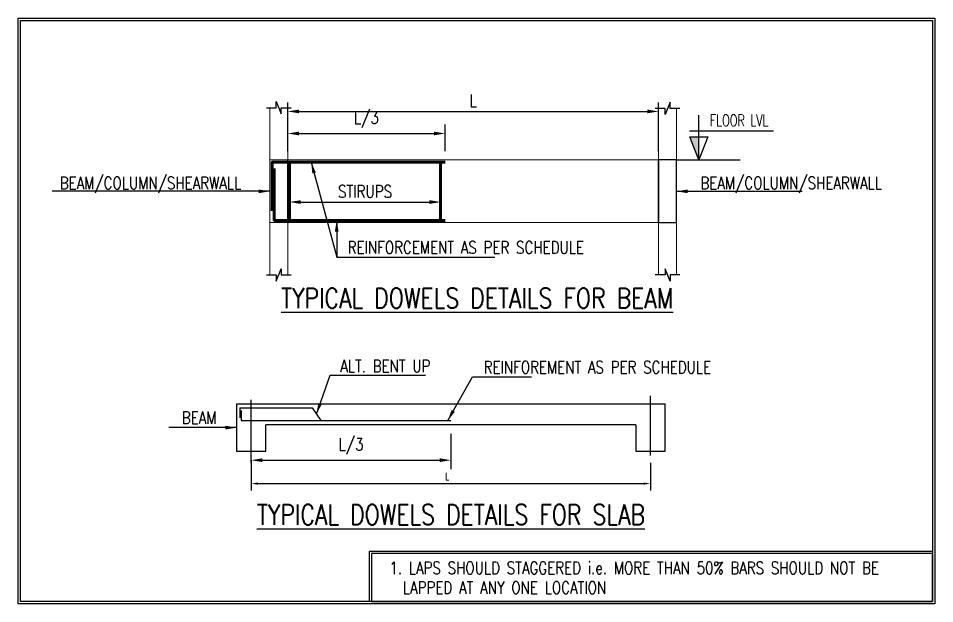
# Model space of a CAD drawing. Extents: x -69352 to 1013721, y -547461 to -186867.
# Drawn here: x 134484 to 154961, y -545252 to -532163 of the extents above; entities that cross this region are included whole.
import ezdxf
from ezdxf.enums import TextEntityAlignment as Align
from ezdxf.lldxf.tags import DXFTag

# ---------------------------------------------------------------- set-up
doc = ezdxf.new("R2010")
doc.units = 0
doc.header["$LTSCALE"] = 500
doc.header["$MEASUREMENT"] = 0
doc.header["$PDMODE"] = 35
doc.header["$PDSIZE"] = -15
doc.linetypes.add('CENTER2', pattern=[1.125, 0.75, -0.125, 0.125, -0.125])
doc.layers.get('DEFPOINTS').update_dxf_attribs({"color": 4})
for name, color, linetype in [('CENTERLINE', 8, 'CENTER2'), ('DIM', 5, 'Continuous'), ('dimention', 7, 'Continuous'), ('level', 3, 'Continuous'), ('S-BEAM OUTER', 4, 'Continuous'), ('S-BRECK LINE', 8, 'Continuous'), ('S-CONCRET LINE', 4, 'Continuous'), ('S-LEVEL SECTION', 3, 'Continuous'), ('S-REINFORCEMENT', 6, 'Continuous'), ('S-RETAINING WALL HATCH', 8, 'Continuous'), ('S-SCHEDULE', 2, 'Continuous'), ('S-TEXT-1 @ 1', 4, 'Continuous'), ('S-TITIL', 6, 'Continuous')]:
    doc.layers.add(name, color=color, linetype=linetype)
doc.styles.add('ROMANS', font='simplex.shx', dxfattribs={"width": 0.8, "height": 275})
tags = doc.linetypes.add('HIDDEN', pattern=[0.375, 0.25, -0.125]).pattern_tags.tags
tags[6:7] = [DXFTag(74, 4), DXFTag(75, 0), DXFTag(340, '0'), DXFTag(46, 1.0), DXFTag(50, 0.0), DXFTag(44, 0.0), DXFTag(45, 0.0)]
tags[4:5] = [DXFTag(74, 4), DXFTag(75, 0), DXFTag(340, '0'), DXFTag(46, 1.0), DXFTag(50, 0.0), DXFTag(44, 0.0), DXFTag(45, 0.0)]
doc.dimstyles.new('Copy(2) of Standard', dxfattribs={"dimtxt": 300, "dimasz": 250, "dimexe": 75, "dimexo": 50, "dimgap": 50, "dimtad": 1, "dimdec": 0, "dimrnd": 5, "dimzin": 0, "dimdsep": 46, "dimtxsty": 'ROMANS', "dimcen": 0, "dimclrd": 5, "dimclre": 5, "dimclrt": 4, "dimadec": 0, "dimazin": 0, "dimtfac": 1, "dimtdec": 0, "dimtofl": 0, "dimtmove": 0, "dimatfit": 3, "dimfxl": 0, "dimtolj": 1, "dimtzin": 0, "dimarcsym": 0})
doc.dimstyles.new('dim100', dxfattribs={"dimtxt": 250, "dimasz": 250, "dimexe": 200, "dimexo": 200, "dimgap": 100, "dimtad": 1, "dimdec": 0, "dimzin": 0, "dimdsep": 46, "dimtxsty": 'ROMANS', "dimcen": 0, "dimclrd": 5, "dimclre": 5, "dimclrt": 4, "dimadec": 0, "dimazin": 0, "dimtfac": 1, "dimtdec": 0, "dimtix": 1, "dimtofl": 0, "dimtmove": 2, "dimatfit": 3, "dimfxl": 0, "dimtolj": 1, "dimtzin": 0, "dimlwd": -1, "dimlwe": -1, "dimarcsym": 0})

# ---------------------------------------------------------------- blocks, each defined once
blk = doc.blocks.new('*U1357')
at = {"layer": 'S-BRECK LINE'}
blk.add_lwpolyline([(-550, 0), (-113, 0), (-113, -275), (113, 275), (113, 0), (550, 0)], dxfattribs=at)
blk = doc.blocks.new('*U1358')
at = {"layer": 'level'}
blk.add_hatch(color=11, dxfattribs=at).paths.add_polyline_path([(0, 644), (-250, 644), (0, 0)])
at = {"layer": 'S-LEVEL SECTION'}
for p, q in [((0, 0), (0, 1254)), ((-266, 813), (2079, 813)), ((-250, 0), (250, 0))]:
    blk.add_line(p, q, dxfattribs=at)
blk.add_lwpolyline([(0, 0), (-250, 644), (250, 644)], close=True, dxfattribs=at)
at = {"layer": 'S-LEVEL SECTION', "style": 'ROMANS', "width": 0.7}
for tag, p in [('FLOOR', (338, 1456)), ('LVL', (182, 834))]:
    blk.add_attdef(tag, p, '', height=325, dxfattribs=at)
blk = doc.blocks.new('*D1359')
at = {"layer": 'DEFPOINTS', "color": 0}
for p in [(148793, -534245), (140504, -535330), (148793, -535330)]:
    blk.add_point(p, dxfattribs=at)
at = {"layer": 'S-REINFORCEMENT', "color": 5}
for p, q in [((140504, -535130), (140504, -534045)), ((148793, -535130), (148793, -534045)), ((140754, -534245), (148543, -534245))]:
    blk.add_line(p, q, dxfattribs=at)
for points in [[(140754, -534203), (140754, -534286), (140504, -534245)], [(148543, -534286), (148543, -534203), (148793, -534245)]]:
    blk.add_solid(points, dxfattribs=at)
at = {"layer": 'S-REINFORCEMENT', "color": 4, "lineweight": -3, "insert": (144649, -534007), "char_height": 275, "attachment_point": 5, "style": 'ROMANS'}
blk.add_mtext('\\A1;{L}', dxfattribs=at)
blk = doc.blocks.new('*D1360')
at = {"layer": 'DEFPOINTS', "color": 0}
for p in [(144021, -534738), (140504, -535330), (144021, -535330)]:
    blk.add_point(p, dxfattribs=at)
at = {"layer": 'S-REINFORCEMENT', "color": 5}
for p, q in [((140504, -535130), (140504, -534538)), ((144021, -535130), (144021, -534538)), ((140754, -534738), (143771, -534738))]:
    blk.add_line(p, q, dxfattribs=at)
for points in [[(140754, -534696), (140754, -534780), (140504, -534738)], [(143771, -534780), (143771, -534696), (144021, -534738)]]:
    blk.add_solid(points, dxfattribs=at)
at = {"layer": 'S-REINFORCEMENT', "color": 4, "lineweight": -3, "insert": (142262, -534429), "char_height": 275, "attachment_point": 5, "style": 'ROMANS'}
blk.add_mtext('\\A1;{L/3}', dxfattribs=at)
blk = doc.blocks.new('*D1361')
at = {"layer": 'DEFPOINTS', "color": 0}
for p in [(140543, -536031), (143922, -536037), (143922, -536271)]:
    blk.add_point(p, dxfattribs=at)
at = {"layer": 'S-REINFORCEMENT', "color": 5}
for p, q in [((140543, -536231), (140543, -536471)), ((140793, -536271), (143672, -536271)), ((143922, -536237), (143922, -536471))]:
    blk.add_line(p, q, dxfattribs=at)
for points in [[(140793, -536230), (140793, -536313), (140543, -536271)], [(143672, -536313), (143672, -536230), (143922, -536271)]]:
    blk.add_solid(points, dxfattribs=at)
at = {"layer": 'S-REINFORCEMENT', "color": 4, "lineweight": -3, "insert": (142232, -536034), "char_height": 275, "attachment_point": 5, "style": 'ROMANS'}
blk.add_mtext('\\A1;{STIRUPS}', dxfattribs=at)
blk = doc.blocks.new('*D1362')
at = {"layer": 'DEFPOINTS', "color": 0}
for p in [(144150, -541252), (139690, -541845), (144150, -542043)]:
    blk.add_point(p, dxfattribs=at)
at = {"layer": 'S-REINFORCEMENT', "color": 5}
for p, q in [((144150, -541452), (144150, -542243)), ((139690, -542045), (139690, -542243)), ((139940, -542043), (143900, -542043))]:
    blk.add_line(p, q, dxfattribs=at)
for points in [[(139940, -542001), (139940, -542085), (139690, -542043)], [(143900, -542085), (143900, -542001), (144150, -542043)]]:
    blk.add_solid(points, dxfattribs=at)
at = {"layer": 'S-REINFORCEMENT', "color": 4, "lineweight": -3, "insert": (141920, -541734), "char_height": 275, "attachment_point": 5, "style": 'ROMANS'}
blk.add_mtext('\\A1;{L/3}', dxfattribs=at)

msp = doc.modelspace()

# ---------------------------------------------------------------- linework, layer by layer
at = {"layer": 'CENTERLINE', "ltscale": 500}
msp.add_line((139689.999, -542093.478), (139689.999, -540690.329), dxfattribs=at)
at = {"layer": 'CENTERLINE', "color": 8, "ltscale": 500}
msp.add_line((148610.443, -541938.194), (148610.443, -540606.673), dxfattribs=at)
at = {"layer": 'dimention', "color": 5, "linetype": 'ByBlock'}
msp.add_line((139689.999, -542093.478), (139689.999, -542717.366), dxfattribs=at)
at = {"layer": 'dimention', "color": 5}
for p, q in [((148610.443, -542103.246), (148610.443, -542717.366)), ((139840.617, -542566.755), (148459.824, -542566.755))]:
    msp.add_line(p, q, dxfattribs=at)
at = {"layer": 'dimention', "color": 5, "linetype": 'ByBlock'}
msp.add_solid([(139840.617, -542541.647), (139840.617, -542591.854), (139689.999, -542566.755)], dxfattribs=at)
at = {"layer": 'dimention', "color": 5}
msp.add_solid([(148459.824, -542541.647), (148459.824, -542591.854), (148610.443, -542566.755)], dxfattribs=at)
at = {"layer": 'S-BEAM OUTER', "color": 8, "linetype": 'HIDDEN', "ltscale": 500}
msp.add_line((140504.377, -536730.136), (140504.377, -535330.136), dxfattribs=at)
at = {"layer": 'S-BEAM OUTER', "color": 130, "lineweight": 0}
for p, q in [((148792.757, -535330.136), (140504.377, -535330.136)), ((148792.757, -536730.136), (148792.757, -535330.136)), ((140504.377, -536730.136), (148792.757, -536730.136))]:
    msp.add_line(p, q, dxfattribs=at)
at = {"layer": 'S-BEAM OUTER', "color": 130, "linetype": 'HIDDEN', "ltscale": 500}
msp.add_line((148792.757, -536730.136), (148792.757, -535330.136), dxfattribs=at)
at = {"layer": 'S-BEAM OUTER', "color": 130, "lineweight": 0}
msp.add_lwpolyline([(140504.377, -536730.136), (140104.377, -536730.136), (140104.377, -535330.136), (140504.377, -535330.136)], close=True, dxfattribs=at)
at = {"layer": 'S-CONCRET LINE', "color": 10, "lineweight": 0}
for p, q in [((140104.377, -537900.884), (140104.377, -534161.467)), ((140504.377, -535330.136), (140504.377, -534161.467)), ((148792.757, -535330.136), (148792.757, -534161.467)), ((149192.757, -537900.884), (149192.757, -534161.467)), ((140504.377, -537900.884), (140504.377, -536730.136)), ((148792.757, -537900.884), (148792.757, -536730.136))]:
    msp.add_line(p, q, dxfattribs=at)
at = {"layer": 'S-CONCRET LINE', "color": 130}
for p, q in [((139362.495, -540784.78), (148937.664, -540784.78)), ((139362.495, -540784.78), (139362.495, -541844.542)), ((148937.664, -541844.542), (148937.664, -540784.78)), ((140017.497, -541844.542), (140017.497, -541252.323)), ((148282.662, -541252.323), (140017.497, -541252.323)), ((148282.662, -541252.323), (148282.662, -541844.542)), ((139362.495, -541844.542), (140017.497, -541844.542)), ((148282.662, -541844.542), (148937.664, -541844.542))]:
    msp.add_line(p, q, dxfattribs=at)
at = {"layer": 'S-REINFORCEMENT', "color": 3, "lineweight": 60}
for p, q in [((140543.001, -536707.455), (140543.001, -535354.896)), ((143921.623, -536707.455), (143921.623, -535367.513))]:
    msp.add_line(p, q, dxfattribs=at)
at = {"layer": 'S-REINFORCEMENT', "color": 3, "lineweight": -3}
msp.add_line((149192.757, -535330.136), (150617.384, -535330.136), dxfattribs=at)
at = {"layer": 'S-REINFORCEMENT'}
for p, q in [((139430.234, -540870.313), (141047.648, -540870.313)), ((139430.234, -540870.313), (139430.234, -541093.574)), ((139465.092, -540934.656), (139465.092, -541157.919)), ((141047.648, -540870.313), (141241.451, -541157.919)), ((139465.092, -541157.919), (144150.079, -541157.919))]:
    msp.add_line(p, q, dxfattribs=at)
at = {"layer": 'S-REINFORCEMENT', "color": 3, "lineweight": -3}
for points in [[(134484.215, -532162.936), (154960.545, -532162.936), (154960.545, -545251.559), (134484.215, -545251.559)], [(134534.215, -532212.936), (154910.545, -532212.936), (154910.545, -545201.559), (134534.215, -545201.559)], [(142372.706, -545201.559), (154910.545, -545201.559), (154910.545, -544132.059), (142372.706, -544132.059)]]:
    msp.add_lwpolyline(points, close=True, dxfattribs=at)
at = {"layer": 'S-REINFORCEMENT', "lineweight": 60}
for points in [[(140154.377, -536469.451), (140154.377, -535380.136), (140504.377, -535380.136)], [(140504.377, -535380.136), (144020.611, -535380.136)], [(144020.611, -536680.136), (140204.377, -536680.136), (140204.377, -535517.489)]]:
    msp.add_lwpolyline(points, dxfattribs=at)
at = {"layer": 'S-REINFORCEMENT', "color": 130, "lineweight": -3}
msp.add_lwpolyline([(148792.757, -536730.136), (149192.757, -536730.136), (149192.757, -535330.136), (148792.757, -535330.136)], close=True, dxfattribs=at)
at = {"layer": 'S-REINFORCEMENT', "color": 3, "lineweight": -3}
msp.add_lwpolyline([(154910.545, -544082.059), (142322.706, -544082.059), (142322.706, -545201.559)], dxfattribs=at)

# ---------------------------------------------------------------- block references
at = {"layer": 'S-LEVEL SECTION', "color": 2}
ref = msp.add_blockref('*U1358', (149692.778, -535330.136), dxfattribs=dict(at, xscale=0.7999999999999998, yscale=0.7999999999999998, zscale=0.7999999999999998))
ref.add_attrib('FLOOR', ' FLOOR LVL', (149812.097, -534575.836), dxfattribs={"height": 260, "style": 'ROMANS', "width": 0.7})
at = {"layer": 'S-RETAINING WALL HATCH', "xscale": -0.5, "yscale": 0.5, "zscale": 0.5, "rotation": 180}
msp.add_blockref('*U1357', (140304.377, -534161.467), dxfattribs=at)
at = {"layer": 'S-RETAINING WALL HATCH', "color": 8, "xscale": 0.5, "yscale": 0.5, "zscale": 0.5, "rotation": 180}
msp.add_blockref('*U1357', (148992.757, -534176.733), dxfattribs=at)
at = {"layer": 'S-RETAINING WALL HATCH', "xscale": 0.5, "yscale": 0.5, "zscale": 0.5}
msp.add_blockref('*U1357', (140304.377, -537900.884), dxfattribs=at)
at = {"layer": 'S-RETAINING WALL HATCH', "color": 8, "xscale": -0.5, "yscale": 0.5, "zscale": 0.5}
msp.add_blockref('*U1357', (148992.757, -537900.884), dxfattribs=at)

# ---------------------------------------------------------------- texts
at = {"layer": 'S-SCHEDULE', "color": 4, "style": 'ROMANS', "width": 0.7}
msp.add_text('L', height=166.667, dxfattribs=at).set_placement((144068.573, -542408.945), align=Align.MIDDLE)
at = {"layer": 'S-TEXT-1 @ 1', "style": 'ROMANS', "width": 0.8}
for s, p in [('BEAM/COLUMN/SHEARWALL', (137436.955, -535845.424)), ('BEAM/COLUMN/SHEARWALL', (151753.551, -535845.424)), ('REINFORCEMENT AS PER SCHEDULE', (144484.386, -537286.604))]:
    msp.add_text(s, height=275, dxfattribs=at).set_placement(p, align=Align.MIDDLE_CENTER)
for s, p in [('ALT. BENT UP', (142685.724, -539938.021)), ('REINFOREMENT AS PER SCHEDULE', (147423.541, -539964.123)), ('BEAM', (138523.998, -541093.912))]:
    msp.add_text(s, height=275, dxfattribs=at).set_placement(p, align=Align.MIDDLE)
for s, p in [('1. LAPS SHOULD STAGGERED i.e. MORE THAN 50%%% BARS SHOULD NOT BE ', (142776.586, -544588.742)), ('LAPPED AT ANY ONE LOCATION', (143077.329, -545029.514))]:
    msp.add_text(s, height=275, dxfattribs=at).set_placement(p)
at = {"layer": 'S-TITIL', "style": 'ROMANS', "width": 0.8}
for s, p in [('%%UTYPICAL DOWELS DETAILS FOR BEAM', (144735.839, -538418.935)), ('%%UTYPICAL DOWELS DETAILS FOR SLAB', (144150.079, -543259.793))]:
    msp.add_text(s, height=450, dxfattribs=at).set_placement(p, align=Align.MIDDLE_CENTER)

# ---------------------------------------------------------------- dimensions: what is measured, and where the dimension line sits
at = {"layer": 'S-REINFORCEMENT', "color": 130, "lineweight": -3}
dim = msp.add_linear_dim(base=(148792.757, -534244.646), p1=(140504.377, -535330.136), p2=(148792.757, -535330.136), text='{L}', dimstyle='dim100', override={"dimtxsty": 'ROMANS', "dimarcsym": 1}, dxfattribs=at)
dim.commit()
dim.dimension.update_dxf_attribs({"geometry": '*D1359', "text_midpoint": (144648.567, -534007.146)})
at = {"layer": 'S-REINFORCEMENT', "color": 3, "lineweight": -3}
for base, p1, p2, text, picture, middle in [((144020.611, -534738.112), (140504.377, -535330.136), (144020.611, -535330.136), '{L/3}', '*D1360', (142262.494, -534428.588)), ((143921.623, -536271.409), (140543.001, -536031.176), (143921.623, -536037.484), '{STIRUPS}', '*D1361', (142232.312, -536033.909)), ((144150.079, -542043.125), (139689.996, -541844.542), (144150.079, -541252.323), '{L/3}', '*D1362', (141920.038, -541733.602))]:
    dim = msp.add_linear_dim(base=base, p1=p1, p2=p2, text=text, dimstyle='dim100', override={"dimtxsty": 'ROMANS', "dimarcsym": 1}, dxfattribs=at)
    dim.commit()
    dim.dimension.update_dxf_attribs({"geometry": picture, "text_midpoint": middle})

# ---------------------------------------------------------------- leaders
at = {"layer": 'DIM'}
msp.add_leader([(144079.864, -541157.919), (144629.792, -540180.846), (145952.371, -540180.846)], dimstyle='Copy(2) of Standard', override={"dimgap": 10, "dimtad": 0, "dimfxl": 60}, dxfattribs=at)
at = {"layer": 'S-REINFORCEMENT', "color": 3, "lineweight": -3}
for points in [[(141028.348, -535380.136), (141598.094, -537501.193), (145128.797, -537501.193)], [(140104.377, -536031.176), (135243.405, -536031.176)], [(149192.757, -536031.176), (151998.087, -536031.176)], [(141598.094, -536680.136), (141598.094, -537501.193), (144823.881, -537501.193)], [(141144.55, -541014.116), (141452.137, -540139.322), (143583.261, -540139.322)], [(139362.495, -541314.661), (137845.558, -541314.661)]]:
    msp.add_leader(points, dimstyle='dim100', override={"dimgap": 100, "dimtad": 0, "dimarcsym": 1}, dxfattribs=at)

doc.saveas('drawing.dxf')
